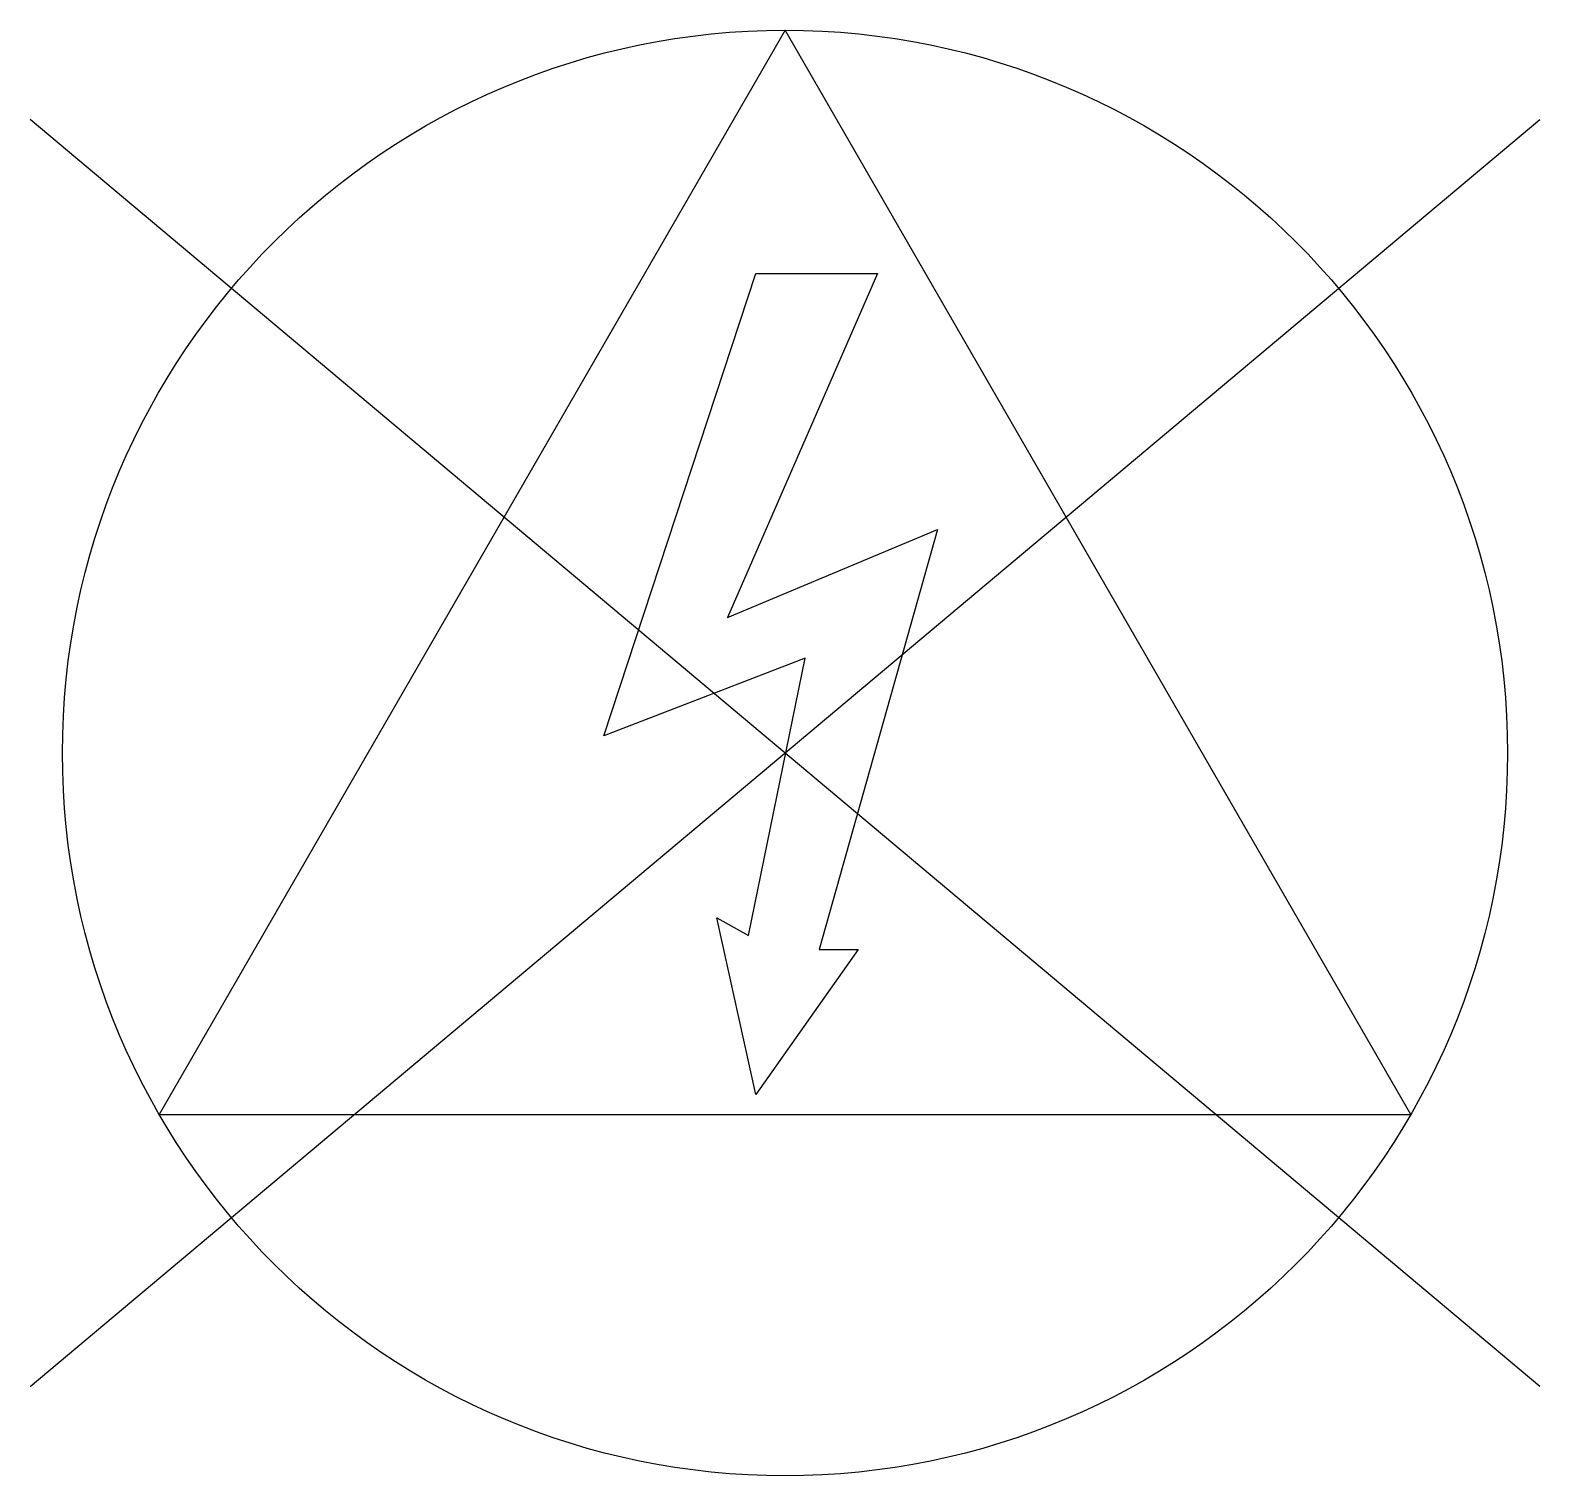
# Model space of a CAD drawing. Extents: x -8.4 to 8.4, y -8 to 8.
import ezdxf

# ---------------------------------------------------------------- set-up
doc = ezdxf.new("R2010")
doc.units = 0

msp = doc.modelspace()

# ---------------------------------------------------------------- linework, layer by layer
for p, q in [((-8.357, -7.013), (8.357, 7.013)), ((8.357, -7.013), (-8.357, 7.013))]:
    msp.add_line(p, q)
at = {"flags": 128}
msp.add_lwpolyline([(0, 8), (-6.928, -4), (6.928, -4)], close=True, dxfattribs=at)
msp.add_lwpolyline([(-0.324, 5.309), (1.025, 5.309), (-0.637, 1.498), (1.69, 2.475), (0.38, -2.175), (0.81, -2.175), (-0.324, -3.778), (-0.755, -1.824), (-0.403, -2.019), (0.223, 1.049), (-2.006, 0.189)], close=True)
msp.add_circle((0, 0), 8)

doc.saveas('drawing.dxf')
